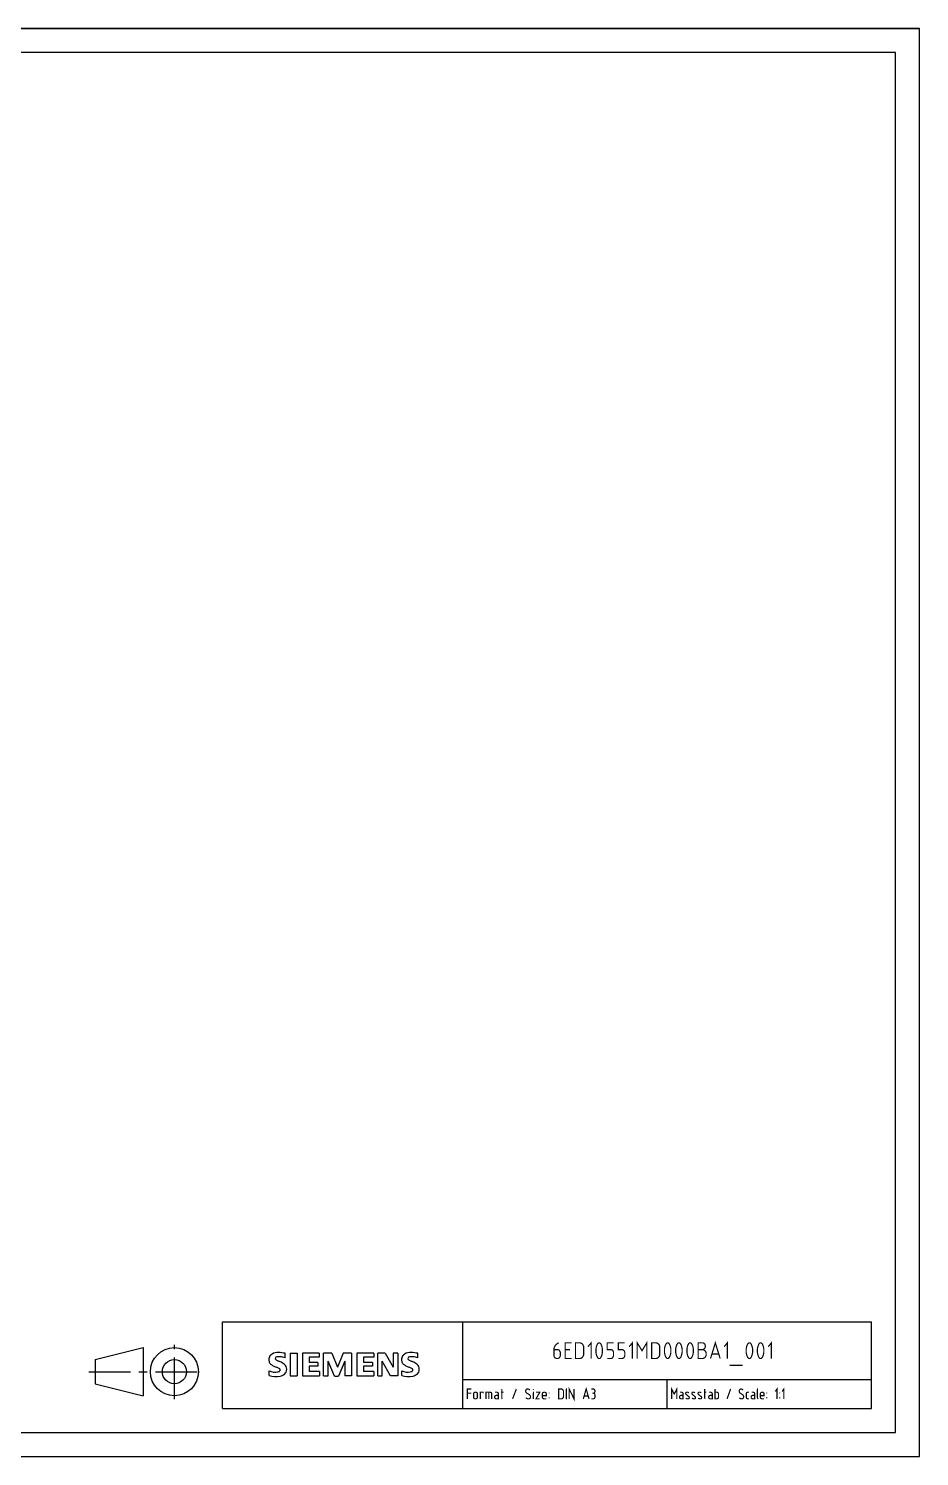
# Model space of a CAD drawing. Extents: x 0 to 420, y 0 to 297.
# Drawn here: x 234.7 to 420, y 0 to 297 of the extents above; entities that cross this region are included whole.
import ezdxf

# ---------------------------------------------------------------- set-up
doc = ezdxf.new("R2010")
doc.units = 0
doc.header["$LTSCALE"] = 23.1
doc.linetypes.add('CENTER', pattern=[0.6, 0.375, -0.075, 0.075, -0.075])
doc.layers.get('0').update_dxf_attribs({"linetype": 'CONTINUOUS'})
doc.layers.add('90000_FRAME', color=7, linetype='CONTINUOUS')

msp = doc.modelspace()

# ---------------------------------------------------------------- linework, layer by layer
at = {"color": 7, "linetype": 'CONTINUOUS'}
for p, q in [((0, 297), (420, 297)), ((420, 0), (420, 297)), ((0, 0), (420, 0))]:
    msp.add_line(p, q, dxfattribs=at)
at = {"layer": '90000_FRAME', "color": 7, "linetype": 'CONTINUOUS'}
for p, q in [((420, 297), (0, 297)), ((420, 0), (420, 297)), ((415, 292), (5, 292)), ((415, 5), (415, 292)), ((275, 28), (410, 28)), ((275, 10), (275, 28)), ((325, 10), (325, 28)), ((410, 10), (410, 28)), ((248.51, 20.13), (258.51, 22.63)), ((258.51, 22.63), (258.51, 12.63)), ((284.89, 20.92), (285.17, 21.19)), ((288.03, 20.5), (288.03, 21.45)), ((289.12, 21.5), (290.55, 21.5)), ((289.12, 21.5), (289.12, 16.74)), ((290.55, 21.5), (290.55, 16.74)), ((295.16, 21.5), (291.64, 21.5)), ((291.64, 21.5), (291.64, 16.74)), ((295.16, 21.5), (295.16, 20.62)), ((297.73, 21.5), (296.02, 21.5)), ((296.02, 16.74), (296.02, 21.5)), ((297.73, 21.5), (298.96, 18.6)), ((300.15, 21.5), (298.96, 18.6)), ((301.86, 21.5), (300.15, 21.5)), ((301.86, 21.5), (301.86, 16.74)), ((306.47, 21.5), (302.96, 21.5)), ((302.96, 21.5), (302.96, 16.74)), ((306.47, 21.5), (306.47, 20.62)), ((308.85, 21.5), (307.3, 21.5)), ((307.3, 16.74), (307.3, 21.5)), ((308.85, 21.5), (310.54, 18.55)), ((311.49, 21.5), (310.54, 21.5)), ((310.54, 21.5), (310.54, 18.55)), ((311.49, 21.5), (311.49, 16.74)), ((315.62, 20.5), (315.62, 21.45)), ((248.51, 20.13), (248.51, 15.13)), ((295.16, 20.62), (293.02, 20.62)), ((293.02, 20.62), (293.02, 19.55)), ((294.87, 19.55), (293.02, 19.55)), ((294.87, 18.76), (293.02, 18.76)), ((293.02, 18.76), (293.02, 17.65)), ((294.87, 19.55), (294.87, 18.76)), ((298.3, 16.7), (296.97, 19.79)), ((296.97, 16.74), (296.97, 19.79)), ((300.48, 19.83), (299.15, 16.7)), ((300.48, 19.83), (300.48, 16.74)), ((306.47, 20.62), (304.33, 20.62)), ((304.33, 20.62), (304.33, 19.55)), ((306.19, 19.55), (304.33, 19.55)), ((306.19, 18.76), (304.33, 18.76)), ((304.33, 18.76), (304.33, 17.65)), ((306.19, 19.55), (306.19, 18.76)), ((309.97, 16.74), (308.26, 19.79)), ((308.26, 16.74), (308.26, 19.79)), ((248.51, 15.13), (258.51, 12.63)), ((284.7, 16.84), (284.7, 17.79)), ((289.12, 16.74), (290.55, 16.74)), ((291.64, 16.74), (295.21, 16.74)), ((295.21, 17.65), (293.02, 17.65)), ((295.21, 17.65), (295.21, 16.74)), ((296.02, 16.74), (296.97, 16.74)), ((298.3, 16.7), (299.15, 16.7)), ((301.86, 16.74), (300.48, 16.74)), ((302.96, 16.74), (306.52, 16.74)), ((306.52, 17.65), (304.33, 17.65)), ((306.52, 17.65), (306.52, 16.74)), ((307.3, 16.74), (308.26, 16.74)), ((311.49, 16.74), (309.97, 16.74)), ((312.3, 16.84), (312.3, 17.79)), ((325, 16), (410, 16)), ((367.5, 10), (367.5, 16)), ((275, 10), (410, 10)), ((5, 5), (415, 5)), ((0, 0), (420, 0))]:
    msp.add_line(p, q, dxfattribs=at)
at = {"layer": '90000_FRAME', "color": 7, "linetype": 'CENTER'}
for p, q in [((265.01, 11.91), (265.01, 23.19)), ((247.23, 17.63), (270.83, 17.63))]:
    msp.add_line(p, q, dxfattribs=at)
at = {"layer": '90000_FRAME', "color": 7, "linetype": 'CONTINUOUS', "const_width": 0.25}
for points in [[(351.71, 20.37), (351.71, 23.63), (351.04, 22.82)], [(360.29, 20.37), (360.29, 23.63), (359.62, 22.82)], [(361.29, 20.37), (361.29, 23.63), (362.29, 22), (363.29, 23.63), (363.29, 20.37)], [(378.54, 20.37), (377.54, 23.63), (376.54, 20.37)], [(380.04, 20.37), (380.04, 23.63), (379.38, 22.82)], [(389.21, 20.37), (389.21, 23.63), (388.54, 22.82)], [(343.96, 22.23), (344.79, 22.23), (345.04, 22.12), (345.21, 21.88), (345.29, 21.65), (345.29, 20.95), (345.21, 20.72), (345.04, 20.48), (344.79, 20.37), (344.46, 20.37), (344.21, 20.48), (344.04, 20.72), (343.96, 20.95), (343.96, 22.35), (344.04, 22.7), (344.21, 23.05), (344.54, 23.4), (344.96, 23.63)], [(347.63, 23.63), (346.29, 23.63), (346.29, 20.37), (347.63, 20.37)], [(346.29, 22.23), (347.29, 22.23)], [(348.46, 20.37), (348.46, 23.63), (349.46, 23.63), (349.71, 23.52), (349.87, 23.4), (350.04, 23.17), (350.13, 22.93), (350.13, 21.07), (350.04, 20.83), (349.87, 20.6), (349.71, 20.48), (349.46, 20.37), (348.46, 20.37)], [(353.96, 21.18), (353.79, 20.72), (353.63, 20.48), (353.46, 20.37), (353.29, 20.37), (353.12, 20.48), (352.96, 20.72), (352.79, 21.18), (352.71, 21.65), (352.71, 22.35), (352.79, 22.82), (352.96, 23.28), (353.12, 23.52), (353.29, 23.63), (353.46, 23.63), (353.63, 23.52), (353.79, 23.28), (353.96, 22.82), (354.04, 22.35), (354.04, 21.65), (353.96, 21.18)], [(355.04, 20.37), (355.87, 20.37), (356.13, 20.48), (356.29, 20.72), (356.37, 20.95), (356.37, 21.65), (356.29, 21.88), (356.13, 22.12), (355.87, 22.23), (355.04, 22.23), (355.04, 23.63), (356.37, 23.63)], [(357.38, 20.37), (358.21, 20.37), (358.46, 20.48), (358.63, 20.72), (358.71, 20.95), (358.71, 21.65), (358.63, 21.88), (358.46, 22.12), (358.21, 22.23), (357.38, 22.23), (357.38, 23.63), (358.71, 23.63)], [(364.29, 20.37), (364.29, 23.63), (365.29, 23.63), (365.54, 23.52), (365.71, 23.4), (365.88, 23.17), (365.96, 22.93), (365.96, 21.07), (365.88, 20.83), (365.71, 20.6), (365.54, 20.48), (365.29, 20.37), (364.29, 20.37)], [(368.21, 21.18), (368.04, 20.72), (367.88, 20.48), (367.71, 20.37), (367.54, 20.37), (367.38, 20.48), (367.21, 20.72), (367.04, 21.18), (366.96, 21.65), (366.96, 22.35), (367.04, 22.82), (367.21, 23.28), (367.38, 23.52), (367.54, 23.63), (367.71, 23.63), (367.88, 23.52), (368.04, 23.28), (368.21, 22.82), (368.29, 22.35), (368.29, 21.65), (368.21, 21.18)], [(370.54, 21.18), (370.38, 20.72), (370.21, 20.48), (370.04, 20.37), (369.88, 20.37), (369.71, 20.48), (369.54, 20.72), (369.38, 21.18), (369.29, 21.65), (369.29, 22.35), (369.38, 22.82), (369.54, 23.28), (369.71, 23.52), (369.88, 23.63), (370.04, 23.63), (370.21, 23.52), (370.38, 23.28), (370.54, 22.82), (370.63, 22.35), (370.63, 21.65), (370.54, 21.18)], [(372.88, 21.18), (372.71, 20.72), (372.54, 20.48), (372.38, 20.37), (372.21, 20.37), (372.04, 20.48), (371.88, 20.72), (371.71, 21.18), (371.63, 21.65), (371.63, 22.35), (371.71, 22.82), (371.88, 23.28), (372.04, 23.52), (372.21, 23.63), (372.38, 23.63), (372.54, 23.52), (372.71, 23.28), (372.88, 22.82), (372.96, 22.35), (372.96, 21.65), (372.88, 21.18)], [(374.96, 22.23), (375.21, 22.12), (375.38, 22), (375.54, 21.77), (375.63, 21.53), (375.63, 21.07), (375.54, 20.83), (375.38, 20.6), (375.21, 20.48), (374.96, 20.37), (373.96, 20.37), (373.96, 23.63), (374.96, 23.63), (375.21, 23.52), (375.38, 23.28), (375.46, 23.05), (375.46, 22.82), (375.38, 22.58), (375.21, 22.35), (374.96, 22.23), (373.96, 22.23)], [(376.88, 21.3), (378.21, 21.3)], [(385.21, 21.18), (385.04, 20.72), (384.88, 20.48), (384.71, 20.37), (384.54, 20.37), (384.38, 20.48), (384.21, 20.72), (384.04, 21.18), (383.96, 21.65), (383.96, 22.35), (384.04, 22.82), (384.21, 23.28), (384.38, 23.52), (384.54, 23.63), (384.71, 23.63), (384.88, 23.52), (385.04, 23.28), (385.21, 22.82), (385.29, 22.35), (385.29, 21.65), (385.21, 21.18)], [(387.54, 21.18), (387.38, 20.72), (387.21, 20.48), (387.04, 20.37), (386.88, 20.37), (386.71, 20.48), (386.54, 20.72), (386.38, 21.18), (386.29, 21.65), (386.29, 22.35), (386.38, 22.82), (386.54, 23.28), (386.71, 23.52), (386.88, 23.63), (387.04, 23.63), (387.21, 23.52), (387.38, 23.28), (387.54, 22.82), (387.63, 22.35), (387.63, 21.65), (387.54, 21.18)], [(380.54, 18.97), (383.21, 18.97)], [(326.75, 14.03), (325.96, 14.03), (325.96, 11.97)], [(326.75, 13.15), (325.96, 13.15)], [(328.05, 13.07), (328.05, 12.27), (328, 12.12), (327.9, 12.05), (327.7, 11.97), (327.6, 11.97), (327.4, 12.05), (327.3, 12.12), (327.25, 12.27), (327.25, 13.07), (327.3, 13.22), (327.4, 13.29), (327.6, 13.37), (327.7, 13.37), (327.9, 13.29), (328, 13.22), (328.05, 13.07)], [(328.64, 11.97), (328.64, 13.37), (329.24, 13.37), (329.24, 13.15)], [(329.84, 11.97), (329.84, 13.37), (330.68, 13.37), (330.88, 13.29), (330.98, 13.22), (331.03, 13.07), (331.03, 11.97)], [(330.43, 13.37), (330.43, 11.97)], [(332.42, 12.71), (331.98, 12.71), (331.78, 12.63), (331.68, 12.56), (331.63, 12.41), (331.63, 12.27), (331.68, 12.12), (331.78, 12.05), (331.98, 11.97), (332.42, 11.97), (332.42, 13.07), (332.37, 13.22), (332.27, 13.29), (332.08, 13.37), (331.73, 13.37)], [(332.92, 13.37), (333.52, 13.37)], [(333.12, 14.03), (333.12, 12.19), (333.17, 12.05), (333.22, 11.97)], [(335.36, 11.97), (336.15, 14.03)], [(338.99, 13.81), (338.79, 13.95), (338.59, 14.03), (338.39, 14.03), (338.24, 13.95), (338.14, 13.81), (338.09, 13.66), (338.09, 13.51), (338.14, 13.37), (338.24, 13.22), (338.94, 12.78), (339.04, 12.63), (339.09, 12.49), (339.09, 12.34), (339.04, 12.19), (338.94, 12.05), (338.79, 11.97), (338.59, 11.97), (338.34, 12.05), (338.09, 12.19)], [(339.68, 11.97), (339.68, 13.37), (339.58, 13.37)], [(339.68, 14.03), (339.68, 13.88)], [(340.23, 13.37), (341.03, 13.37), (340.23, 11.97), (341.03, 11.97)], [(341.57, 12.63), (342.37, 12.63), (342.37, 13.07), (342.32, 13.22), (342.22, 13.29), (342.02, 13.37), (341.92, 13.37), (341.72, 13.29), (341.62, 13.22), (341.57, 13.07), (341.57, 12.27), (341.62, 12.12), (341.72, 12.05), (341.92, 11.97), (342.37, 11.97)], [(342.97, 13.29), (342.97, 13.15)], [(342.97, 12.27), (342.97, 12.12)], [(344.96, 11.97), (344.96, 14.03), (345.55, 14.03), (345.7, 13.95), (345.8, 13.88), (345.9, 13.73), (345.95, 13.59), (345.95, 12.41), (345.9, 12.27), (345.8, 12.12), (345.7, 12.05), (345.55, 11.97), (344.96, 11.97)], [(346.45, 14.03), (346.65, 14.03)], [(346.65, 11.97), (346.45, 11.97)], [(346.55, 11.97), (346.55, 14.03)], [(347.14, 11.97), (347.14, 14.03), (348.14, 11.97), (348.14, 14.03)], [(351.27, 11.97), (350.67, 14.03), (350.08, 11.97)], [(350.28, 12.56), (351.07, 12.56)], [(351.72, 14.03), (352.22, 14.03), (352.37, 13.95), (352.46, 13.81), (352.51, 13.66), (352.51, 13.51), (352.46, 13.37), (352.37, 13.22), (352.22, 13.15)], [(351.92, 13.15), (352.22, 13.15), (352.37, 13.07), (352.46, 12.93), (352.51, 12.78), (352.51, 12.34), (352.46, 12.19), (352.37, 12.05), (352.22, 11.97), (351.72, 11.97)], [(368.44, 11.97), (368.44, 14.03), (368.99, 13), (369.54, 14.03), (369.54, 11.97)], [(370.83, 12.71), (370.41, 12.71), (370.23, 12.63), (370.14, 12.56), (370.09, 12.41), (370.09, 12.27), (370.14, 12.12), (370.23, 12.05), (370.41, 11.97), (370.83, 11.97), (370.83, 13.07), (370.78, 13.22), (370.69, 13.29), (370.51, 13.37), (370.18, 13.37)], [(372.02, 13.22), (371.93, 13.29), (371.75, 13.37), (371.56, 13.37), (371.43, 13.29), (371.38, 13.15), (371.38, 13.07), (371.43, 12.93), (372.07, 12.41), (372.12, 12.27), (372.12, 12.19), (372.07, 12.05), (371.93, 11.97), (371.79, 11.97), (371.52, 12.05), (371.38, 12.12)], [(373.31, 13.22), (373.22, 13.29), (373.03, 13.37), (372.85, 13.37), (372.71, 13.29), (372.67, 13.15), (372.67, 13.07), (372.71, 12.93), (373.36, 12.41), (373.4, 12.27), (373.4, 12.19), (373.36, 12.05), (373.22, 11.97), (373.08, 11.97), (372.8, 12.05), (372.67, 12.12)], [(374.6, 13.22), (374.51, 13.29), (374.32, 13.37), (374.14, 13.37), (374, 13.29), (373.95, 13.15), (373.95, 13.07), (374, 12.93), (374.64, 12.41), (374.69, 12.27), (374.69, 12.19), (374.64, 12.05), (374.51, 11.97), (374.37, 11.97), (374.09, 12.05), (373.95, 12.12)], [(375.15, 13.37), (375.7, 13.37)], [(375.33, 14.03), (375.33, 12.19), (375.38, 12.05), (375.43, 11.97)], [(376.9, 12.71), (376.48, 12.71), (376.3, 12.63), (376.21, 12.56), (376.16, 12.41), (376.16, 12.27), (376.21, 12.12), (376.3, 12.05), (376.48, 11.97), (376.9, 11.97), (376.9, 13.07), (376.85, 13.22), (376.76, 13.29), (376.58, 13.37), (376.25, 13.37)], [(377.45, 13.37), (377.86, 13.37), (378.05, 13.29), (378.14, 13.22), (378.19, 13.07), (378.19, 12.27), (378.14, 12.12), (378.05, 12.05), (377.86, 11.97), (377.45, 11.97), (377.45, 14.03)], [(379.98, 11.97), (380.72, 14.03)], [(383.34, 13.81), (383.15, 13.95), (382.97, 14.03), (382.78, 14.03), (382.65, 13.95), (382.55, 13.81), (382.51, 13.66), (382.51, 13.51), (382.55, 13.37), (382.65, 13.22), (383.29, 12.78), (383.38, 12.63), (383.43, 12.49), (383.43, 12.34), (383.38, 12.19), (383.29, 12.05), (383.15, 11.97), (382.97, 11.97), (382.74, 12.05), (382.51, 12.19)], [(384.53, 13.37), (384.3, 13.37), (384.12, 13.29), (384.03, 13.22), (383.98, 13.07), (383.98, 12.27), (384.03, 12.12), (384.12, 12.05), (384.3, 11.97), (384.53, 11.97)], [(385.73, 12.71), (385.31, 12.71), (385.13, 12.63), (385.04, 12.56), (384.99, 12.41), (384.99, 12.27), (385.04, 12.12), (385.13, 12.05), (385.31, 11.97), (385.73, 11.97), (385.73, 13.07), (385.68, 13.22), (385.59, 13.29), (385.41, 13.37), (385.08, 13.37)], [(386.19, 14.03), (386.28, 14.03), (386.28, 12.27), (386.33, 12.12), (386.37, 12.05), (386.46, 11.97)], [(386.92, 12.63), (387.66, 12.63), (387.66, 13.07), (387.61, 13.22), (387.52, 13.29), (387.34, 13.37), (387.25, 13.37), (387.06, 13.29), (386.97, 13.22), (386.92, 13.07), (386.92, 12.27), (386.97, 12.12), (387.06, 12.05), (387.25, 11.97), (387.66, 11.97)], [(388.21, 13.29), (388.21, 13.15)], [(388.21, 12.27), (388.21, 12.12)], [(390.37, 11.97), (390.37, 14.03), (390, 13.51)], [(390.92, 13.29), (390.92, 13.15)], [(390.92, 12.27), (390.92, 12.12)], [(391.8, 11.97), (391.8, 14.03), (391.43, 13.51)]]:
    msp.add_lwpolyline(points, dxfattribs=at)
at = {"layer": '90000_FRAME', "color": 7, "linetype": 'CONTINUOUS'}
for radius in [5, 2.5]:
    msp.add_circle((265.01, 17.63), radius, dxfattribs=at)
for centre, radius, start, end in [((285.79, 20.25), 1.12, 142.8139, 167.1523), ((286.14, 19.94), 1.58, 121.2141, 141.5255), ((286.52, 19.25), 2.37, 86.2218, 120.4273), ((286.25, 12.56), 9.07, 78.6827, 87.3148), ((313.39, 20.25), 1.12, 142.8139, 167.1523), ((313.73, 19.94), 1.58, 121.2141, 141.5255), ((314.11, 19.25), 2.37, 86.2218, 120.4273), ((313.84, 12.56), 9.07, 78.6827, 87.3148), ((285.96, 20.14), 1.31, 164.1975, 195.8025), ((285.9, 20.1), 1.24, 194.7952, 225.7177), ((286.5, 20.81), 2.17, 227.3119, 242.704), ((290.36, 28.34), 10.63, 242.862, 247.1042), ((286.31, 20.37), 0.303, 154.44, 221.8202), ((286.39, 20.29), 0.41, 102.8288, 149.226), ((286.72, 20.75), 0.866, 222.776, 239.0362), ((279.56, 2.55), 17.33, 65.3415, 67.3998), ((287.62, 22.35), 2.7, 240.0482, 251.378), ((286.8, 18.55), 2.2, 84.04, 103.3428), ((284.21, 13.42), 6.86, 59.902, 68.2036), ((286.69, 17.98), 0.34, 305.5032, 72.4653), ((286.46, 16.13), 4.64, 70.2626, 82.9524), ((286.89, 18.06), 1.5, 25.9563, 59.4835), ((286.96, 18.14), 1.41, 335.3868, 24.3915), ((313.56, 20.14), 1.31, 164.1975, 195.8025), ((313.49, 20.1), 1.24, 194.7952, 225.7177), ((314.1, 20.81), 2.17, 227.3119, 242.704), ((317.95, 28.34), 10.63, 242.862, 247.1042), ((313.9, 20.37), 0.303, 154.44, 221.8202), ((313.98, 20.29), 0.41, 102.8288, 149.226), ((314.31, 20.75), 0.866, 222.776, 239.0362), ((307.16, 2.55), 17.33, 65.3415, 67.3998), ((315.21, 22.35), 2.7, 240.0482, 251.378), ((314.4, 18.55), 2.2, 84.04, 103.3428), ((311.8, 13.42), 6.86, 59.902, 68.2036), ((314.28, 17.98), 0.34, 305.5032, 72.4653), ((314.06, 16.13), 4.64, 70.2626, 82.9524), ((314.48, 18.06), 1.5, 25.9563, 59.4835), ((314.55, 18.14), 1.41, 335.3868, 24.3915), ((285.95, 20.8), 3.26, 247.53, 280.758), ((286.13, 21.38), 4.76, 252.5939, 280.9817), ((286.41, 18.7), 1.11, 277.71, 295.6885), ((286.58, 18.76), 2.1, 282.4058, 311.8644), ((286.95, 18.19), 1.43, 315.8905, 333.5229), ((313.54, 20.8), 3.26, 247.53, 280.758), ((313.72, 21.38), 4.76, 252.5939, 280.9817), ((314, 18.7), 1.11, 277.71, 295.6885), ((314.17, 18.76), 2.1, 282.4058, 311.8644), ((314.55, 18.19), 1.43, 315.8905, 333.5229)]:
    msp.add_arc(centre, radius, start, end, dxfattribs=at)

doc.saveas('drawing.dxf')
